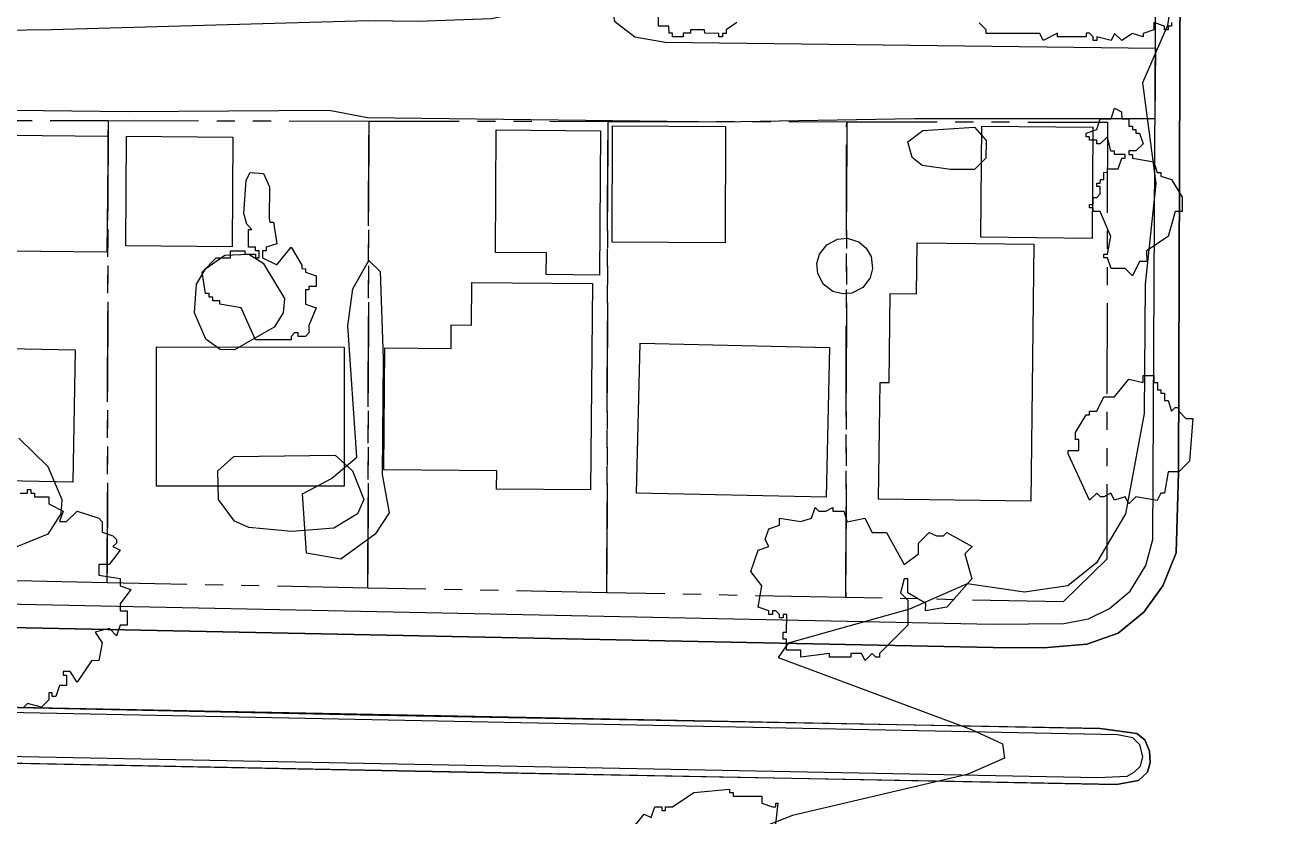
# Model space of a CAD drawing. Header units: metres. Extents: x -550 to 550, y -500 to 950.
# Drawn here: x 278.2 to 365.1, y -195.2 to -139.7 of the extents above; entities that cross this region are included whole.
import ezdxf

# ---------------------------------------------------------------- set-up
doc = ezdxf.new("R2010")
doc.units = ezdxf.units.M
doc.header["$LTSCALE"] = 2
doc.linetypes.add('PHANTOM', pattern=[6.35, 3.175, -0.635, 0.635, -0.635, 0.635, -0.635])
for name, color, linetype in [('SITE-BLDG-EXIST', 7, 'CONTINUOUS'), ('SITE-PROPERTY', 7, 'PHANTOM'), ('SITE-ROAD-CURB', 7, 'CONTINUOUS'), ('SITE-ROAD-GRAVEL', 32, 'CONTINUOUS'), ('SITE-ROAD-PAVED', 7, 'CONTINUOUS'), ('SITE-TREE-CANOPY', 94, 'CONTINUOUS'), ('TOPO-CONTOUR-MINOR', 9, 'CONTINUOUS')]:
    doc.layers.add(name, color=color, linetype=linetype)

msp = doc.modelspace()

# ---------------------------------------------------------------- linework, layer by layer
at = {"layer": 'SITE-BLDG-EXIST'}
for points in [[(319.396, -146.787), (327.318, -146.819), (327.28, -154.973), (319.358, -154.941)], [(353.085, -146.874), (353.019, -154.672), (345.223, -154.595), (345.296, -146.809)], [(276.974, -155.566), (277.076, -147.424), (284.014, -147.499), (283.912, -155.642)], [(285.306, -147.512), (292.757, -147.566), (292.706, -155.252), (285.254, -155.198)], [(314.734, -157.204), (314.75, -155.68), (311.168, -155.654), (311.221, -147.066), (318.546, -147.12), (318.484, -157.242)], [(338.051, -172.962), (338.153, -164.787), (338.785, -164.787), (338.856, -158.536), (340.71, -158.561), (340.756, -154.99), (348.945, -155.078), (348.726, -173.098)], [(311.275, -170.982), (303.347, -170.905), (303.421, -162.351), (308.07, -162.391), (308.079, -160.733), (309.504, -160.746), (309.529, -157.754), (317.985, -157.831), (317.854, -172.314), (311.26, -172.25)], [(268.456, -171.518), (268.636, -162.23), (281.706, -162.48), (281.532, -171.768)], [(287.403, -172.053), (287.415, -162.287), (300.576, -162.292), (300.571, -172.059)], [(321.315, -162.018), (334.609, -162.313), (334.371, -172.824), (321.077, -172.53)]]:
    msp.add_lwpolyline(points, close=True, dxfattribs=at)
at = {"layer": 'SITE-PROPERTY'}
for points in [[(283.946, -178.823), (267.19, -178.491), (267.245, -146.388), (284.008, -146.409)], [(302.234, -179.191), (283.946, -178.823), (284.008, -146.409), (302.289, -146.443)], [(318.997, -179.524), (302.234, -179.191), (302.289, -146.443), (319.052, -146.464)], [(335.753, -179.856), (318.997, -179.524), (319.052, -146.464), (335.809, -146.485)], [(335.809, -146.485), (354.096, -146.519), (354.044, -177.176), (350.992, -180.164), (335.753, -179.856)]]:
    msp.add_lwpolyline(points, close=True, dxfattribs=at)
at = {"layer": 'SITE-ROAD-CURB'}
for points in [[(365.394, -108.657), (363.414, -108.566), (361.124, -108.986), (358.855, -109.806), (356.851, -111.016), (355.551, -112.316), (353.947, -114.516), (352.791, -117.362), (352.542, -120.254), (353.009, -123.203), (354.011, -125.251), (358.245, -130.996), (359.015, -133.088), (359.208, -135.847), (359.08, -171.098), (358.926, -176.715), (357.975, -179.039), (356.645, -180.883), (354.845, -182.35), (352.646, -183.125), (349.612, -183.389), (346.093, -183.373), (197.745, -180.349)], [(243.683, -179.618), (346.088, -181.716), (351.033, -181.677), (352.775, -181.346), (354.25, -180.636), (355.692, -179.414), (356.796, -177.624), (357.29, -175.79), (357.481, -135.522)]]:
    msp.add_lwpolyline(points, dxfattribs=at)
for points in [[(220.787, -186.43), (353.594, -189.033), (356.171, -189.392), (356.732, -189.838), (357.04, -190.628), (357.088, -191.429), (356.898, -192.096), (356.265, -192.696), (354.727, -192.961), (307.899, -192.113), (196.434, -189.891), (194.692, -189.711), (193.941, -189.365), (193.549, -188.909), (193.269, -188.241), (193.552, -186.706), (194.107, -186.151), (195.758, -185.83)], [(353.414, -192.481), (355.472, -192.395), (355.978, -192.106), (356.428, -191.695), (356.569, -191.017), (356.359, -190.194), (355.875, -189.704), (354.794, -189.48), (199.044, -186.346), (195.554, -186.297), (194.479, -186.441), (193.804, -187.163), (193.67, -187.73), (193.788, -188.386), (194.082, -188.887), (195.304, -189.389)]]:
    msp.add_lwpolyline(points, close=True, dxfattribs=at)
at = {"layer": 'SITE-ROAD-GRAVEL'}
for points in [[(259.078, -140.304), (280.034, -140.03), (302.284, -139.38), (305.732, -139.428), (310.901, -139.257), (313.711, -138.638), (314.379, -137.648), (314.395, -136.369), (313.943, -127.103), (314.221, -79.349), (314.942, -75.134), (315.64, -73.133), (317.082, -71.054), (319.683, -68.866), (320.829, -68.289), (327.763, -66.529), (354.498, -66.852), (378.186, -66.603), (417.393, -67.264), (449.671, -66.391), (461.743, -66.217)], [(369.842, -73.145), (331.519, -72.741), (325.781, -72.901), (322.789, -73.598), (321.277, -74.819), (320.179, -76.798), (319.822, -81.214), (319.491, -105.029), (319.506, -115.419), (319.113, -137.31), (319.532, -139.446), (320.956, -140.527), (323.09, -140.919), (357.467, -141.318), (357.426, -146.279), (340.571, -146.291), (327.03, -146.53), (302.191, -146.209), (299.516, -145.694), (285.449, -145.788), (245.63, -145.326)]]:
    msp.add_lwpolyline(points, dxfattribs=at)
at = {"layer": 'SITE-ROAD-PAVED'}
msp.add_lwpolyline([(197.745, -180.349), (346.093, -183.373), (349.612, -183.389), (352.646, -183.125), (354.845, -182.35), (356.645, -180.883), (357.975, -179.039), (358.926, -176.715), (359.08, -171.098), (359.208, -135.847), (359.015, -133.088), (358.245, -130.996), (354.011, -125.251), (353.009, -123.203), (352.542, -120.254), (352.791, -117.362), (353.947, -114.516), (355.551, -112.316), (356.851, -111.016), (358.855, -109.806), (361.124, -108.986), (363.414, -108.566), (365.394, -108.657)], dxfattribs=at)
msp.add_lwpolyline([(356.171, -189.392), (353.594, -189.033), (301.717, -188.112), (195.758, -185.83), (194.107, -186.151), (193.552, -186.706), (193.269, -188.241), (193.549, -188.909), (193.941, -189.365), (194.692, -189.711), (196.434, -189.891), (354.727, -192.961), (356.265, -192.696), (356.898, -192.096), (357.088, -191.429), (357.04, -190.628), (356.732, -189.838)], close=True, dxfattribs=at)
at = {"layer": 'SITE-TREE-CANOPY'}
for points in [[(328.099, -139.534), (327.347, -140.045), (327.347, -140.29), (327.094, -140.29), (327.101, -140.534), (326.848, -140.545), (326.848, -140.289), (325.851, -140.288), (325.844, -140.043), (324.847, -140.042), (324.847, -140.287), (324.348, -140.286), (324.348, -140.542), (323.597, -140.541), (323.597, -140.285), (323.351, -140.285), (323.345, -139.784), (322.6, -139.794), (322.601, -139.038)], [(358.6, -139.539), (358.599, -139.795), (358.347, -139.795), (358.346, -140.039), (358.1, -140.039), (358.101, -139.794), (357.35, -139.538), (357.349, -140.038), (356.597, -140.293), (356.597, -140.538), (355.846, -140.292), (355.101, -140.792), (354.596, -140.291), (354.349, -140.791), (353.345, -140.545), (353.345, -140.79), (353.099, -140.789), (353.1, -140.545), (352.847, -140.288), (352.601, -140.288), (352.601, -140.544), (351.849, -140.543), (350.599, -140.541), (350.6, -140.286), (349.595, -140.785), (349.35, -140.295), (345.599, -140.29), (345.6, -140.035), (345.095, -139.545)], [(277.844, -172.542), (278.35, -172.543), (278.35, -172.287), (278.596, -172.287), (278.596, -172.543), (278.849, -172.543), (278.848, -172.788), (279.846, -172.789), (279.845, -173.29), (280.849, -173.792), (280.595, -174.536), (281.101, -174.537), (281.846, -173.793), (283.348, -174.295), (283.601, -174.54), (283.6, -175.286), (284.351, -175.542), (284.596, -175.787), (284.596, -176.043), (284.35, -176.288), (284.848, -176.544), (284.095, -177.544), (283.351, -177.543), (283.35, -178.289), (284.846, -178.535), (284.845, -179.036), (285.596, -179.293), (284.85, -180.293), (284.85, -180.793), (285.348, -180.794), (285.347, -181.795), (284.849, -181.795), (284.595, -182.539), (284.097, -182.038), (283.099, -182.293), (283.597, -183.039), (283.35, -184.284), (282.851, -184.295), (281.845, -185.795), (281.347, -185.038), (280.848, -185.038), (280.848, -185.293), (281.101, -185.294), (281.1, -186.039), (280.594, -186.038), (280.348, -186.794), (280.095, -186.794), (280.095, -186.538), (279.849, -186.538), (279.849, -187.039), (279.349, -187.539), (278.345, -187.293), (278.099, -187.537)], [(320.598, -196.289), (321.597, -195.045), (322.095, -195.29), (322.349, -194.545), (322.848, -194.534), (322.847, -194.79), (323.1, -194.791), (323.1, -194.535), (323.599, -194.535), (325.096, -193.536), (327.597, -193.295), (327.596, -193.539), (327.849, -193.54), (327.849, -193.784), (329.85, -193.787), (329.85, -194.287), (330.601, -194.544), (330.847, -194.544), (330.847, -194.289), (330.98, -194.289), (330.725, -196.602)]]:
    msp.add_lwpolyline(points, dxfattribs=at)
for points in [[(355.101, -146.287), (355.6, -146.288), (355.599, -146.788), (355.845, -146.788), (355.844, -147.044), (356.097, -147.045), (356.097, -147.289), (356.35, -147.29), (356.595, -148.035), (356.095, -148.535), (355.597, -148.534), (355.596, -148.79), (355.849, -148.791), (355.849, -149.035), (357.344, -149.293), (357.596, -150.039), (357.849, -150.039), (357.849, -150.295), (358.6, -150.54), (359.35, -151.787), (359.349, -152.788), (358.85, -152.788), (358.349, -154.545), (356.845, -155.544), (356.851, -156.289), (356.346, -156.289), (355.846, -157.289), (355.348, -156.788), (354.35, -156.787), (354.099, -156.041), (353.846, -156.041), (353.846, -155.785), (354.099, -155.785), (354.346, -154.54), (353.597, -152.792), (353.098, -152.792), (353.099, -152.536), (352.846, -152.536), (352.846, -152.291), (353.099, -152.291), (353.1, -151.791), (353.345, -151.791), (353.599, -151.535), (353.599, -151.035), (353.346, -151.035), (353.347, -150.79), (353.599, -150.79), (353.6, -150.534), (353.846, -150.535), (353.846, -150.045), (354.099, -150.034), (354.099, -149.79), (354.851, -149.791), (355.097, -149.034), (355.35, -149.035), (355.351, -148.79), (354.599, -148.789), (354.599, -148.544), (354.347, -148.544), (354.095, -147.543), (353.596, -148.043), (353.35, -148.042), (353.35, -147.786), (352.845, -147.786), (352.845, -147.541), (352.599, -147.541), (352.6, -147.285), (353.344, -147.041), (353.598, -146.285), (354.349, -146.286), (354.596, -145.541), (355.095, -145.786)], [(345.574, -149.034), (344.766, -149.834), (343.087, -149.831), (341.107, -149.562), (340.406, -148.994), (340.105, -147.892), (341.16, -147.115), (344.777, -146.864), (345.583, -147.81)], [(293.733, -153.663), (293.523, -152.917), (293.681, -150.593), (293.983, -150.059), (294.91, -150.127), (295.323, -151.051), (295.299, -153.287), (295.348, -153.542), (295.601, -153.543), (295.845, -155.045), (295.1, -155.289), (295.1, -155.544), (294.847, -155.544), (294.847, -156.045), (295.85, -156.535), (296.849, -155.291), (297.599, -156.538), (297.599, -156.793), (297.844, -156.794), (297.851, -157.038), (298.595, -157.295), (298.594, -158.041), (298.096, -158.04), (298.095, -158.285), (297.85, -158.284), (297.848, -159.285), (298.599, -159.542), (298.099, -160.787), (298.099, -161.288), (297.845, -161.544), (297.347, -161.543), (297.347, -161.287), (297.094, -161.287), (296.848, -161.542), (296.848, -161.787), (294.348, -161.795), (293.346, -159.536), (291.851, -159.289), (291.851, -159.044), (291.345, -159.044), (291.346, -158.788), (291.1, -158.787), (291.1, -158.543), (290.847, -158.542), (290.596, -157.04), (291.595, -156.041), (292.599, -156.042), (292.6, -155.541), (293.597, -155.543), (293.597, -155.787), (294.348, -155.788), (294.348, -156.044), (294.601, -156.044), (294.594, -155.544), (294.349, -155.543), (294.349, -155.288), (293.85, -155.287), (293.845, -154.041), (294.091, -154.041)], [(337.629, -156.788), (337.453, -157.444), (336.932, -158.111), (336.18, -158.51), (335.506, -158.565), (334.846, -158.386), (334.172, -157.874), (333.78, -157.117), (333.725, -156.438), (333.901, -155.782), (334.415, -155.115), (335.167, -154.716), (335.848, -154.661), (336.655, -154.918), (337.174, -155.353), (337.518, -155.943)], [(303.3, -163.085), (303.227, -171.228), (303.729, -173.92), (302.737, -175.41), (300.326, -177.175), (297.918, -176.75), (297.635, -172.578), (299.687, -171.513), (301.459, -170.024), (300.817, -160.813), (301.171, -158.199), (302.305, -156.21), (303.083, -156.989)], [(357.346, -164.788), (357.599, -164.789), (357.598, -165.289), (357.851, -165.29), (357.851, -165.534), (358.097, -165.535), (358.096, -166.035), (358.349, -166.035), (358.601, -166.792), (358.847, -166.537), (359.1, -166.537), (359.099, -166.793), (359.597, -167.294), (360.096, -167.295), (359.847, -170.287), (359.101, -171.042), (358.35, -171.041), (358.095, -172.543), (357.849, -172.542), (357.596, -173.042), (356.1, -172.785), (355.601, -173.285), (355.349, -172.795), (354.597, -173.039), (354.345, -172.538), (353.846, -172.793), (353.6, -172.793), (353.348, -172.537), (352.848, -173.037), (351.349, -169.787), (351.35, -169.542), (352.101, -169.543), (352.095, -168.786), (351.849, -168.786), (351.85, -168.285), (352.596, -167.041), (352.849, -167.041), (352.849, -166.785), (353.348, -166.786), (353.848, -165.785), (354.599, -165.786), (355.598, -164.541), (356.595, -164.787), (356.595, -164.287), (357.347, -164.288)], [(334.848, -173.793), (335.599, -173.794), (335.851, -174.539), (337.094, -174.285), (337.599, -175.287), (338.596, -175.288), (339.85, -177.536), (340.849, -176.792), (340.849, -176.036), (341.595, -175.292), (342.1, -175.537), (342.599, -175.538), (342.845, -175.293), (344.599, -176.285), (344.1, -176.785), (344.597, -178.544), (342.845, -180.544), (341.349, -180.786), (341.35, -180.286), (340.101, -179.539), (340.095, -178.538), (339.849, -178.538), (339.595, -179.538), (340.1, -180.04), (340.098, -181.786), (338.101, -183.786), (338.1, -184.042), (337.848, -184.041), (337.595, -183.785), (337.096, -184.285), (336.851, -183.784), (336.099, -183.794), (336.099, -184.039), (334.596, -184.037), (334.596, -183.793), (332.595, -184.035), (332.595, -183.545), (331.598, -183.544), (331.599, -182.788), (331.346, -182.787), (331.347, -182.287), (331.599, -182.287), (331.601, -181.041), (331.348, -181.041), (331.348, -181.286), (331.095, -181.285), (331.095, -181.041), (330.85, -180.784), (330.597, -180.795), (330.597, -181.04), (330.351, -181.04), (330.344, -180.795), (329.6, -180.538), (329.848, -179.037), (329.098, -178.035), (329.598, -176.545), (330.35, -176.29), (330.098, -175.789), (330.344, -175.044), (331.096, -174.789), (331.097, -174.289), (332.599, -174.535), (333.351, -174.291), (333.598, -173.535), (333.85, -173.791), (334.349, -173.792), (334.848, -173.537)]]:
    msp.add_lwpolyline(points, close=True, dxfattribs=at)
at = {"layer": 'TOPO-CONTOUR-MINOR'}
for points in [[(358.762, -136.712), (358.318, -139.735), (356.55, -143.766), (357.481, -150.819), (356.737, -157.872), (356.666, -166.941), (355.357, -173.994), (353.326, -177.418), (351.311, -179.045), (348.288, -179.477), (344.258, -178.908), (340.227, -180.684), (331.695, -183.063), (330.999, -184.07), (344.569, -189.108), (346.741, -190.116), (346.868, -191.123), (344.258, -192.266), (332.013, -195.154), (329.448, -196.162)], [(277.755, -168.691), (279.771, -170.672), (280.773, -172.986), (280.687, -173.994), (279.771, -175.404), (276.748, -176.66)]]:
    msp.add_lwpolyline(points, dxfattribs=at)
for points in [[(292.195, -155.857), (293.877, -155.776), (294.885, -156.413), (296.376, -158.88), (296.285, -159.887), (295.66, -160.895), (292.87, -162.487), (291.862, -162.454), (290.854, -161.747), (290.071, -159.887), (290.207, -157.872), (290.854, -156.79)], [(292.834, -169.964), (299.923, -169.879), (301.159, -170.971), (301.939, -172.986), (301.493, -173.994), (299.832, -175.002), (296.9, -175.231), (293.877, -174.957), (292.87, -174.493), (291.757, -172.986), (291.705, -170.971)]]:
    msp.add_lwpolyline(points, close=True, dxfattribs=at)

doc.saveas('drawing.dxf')
